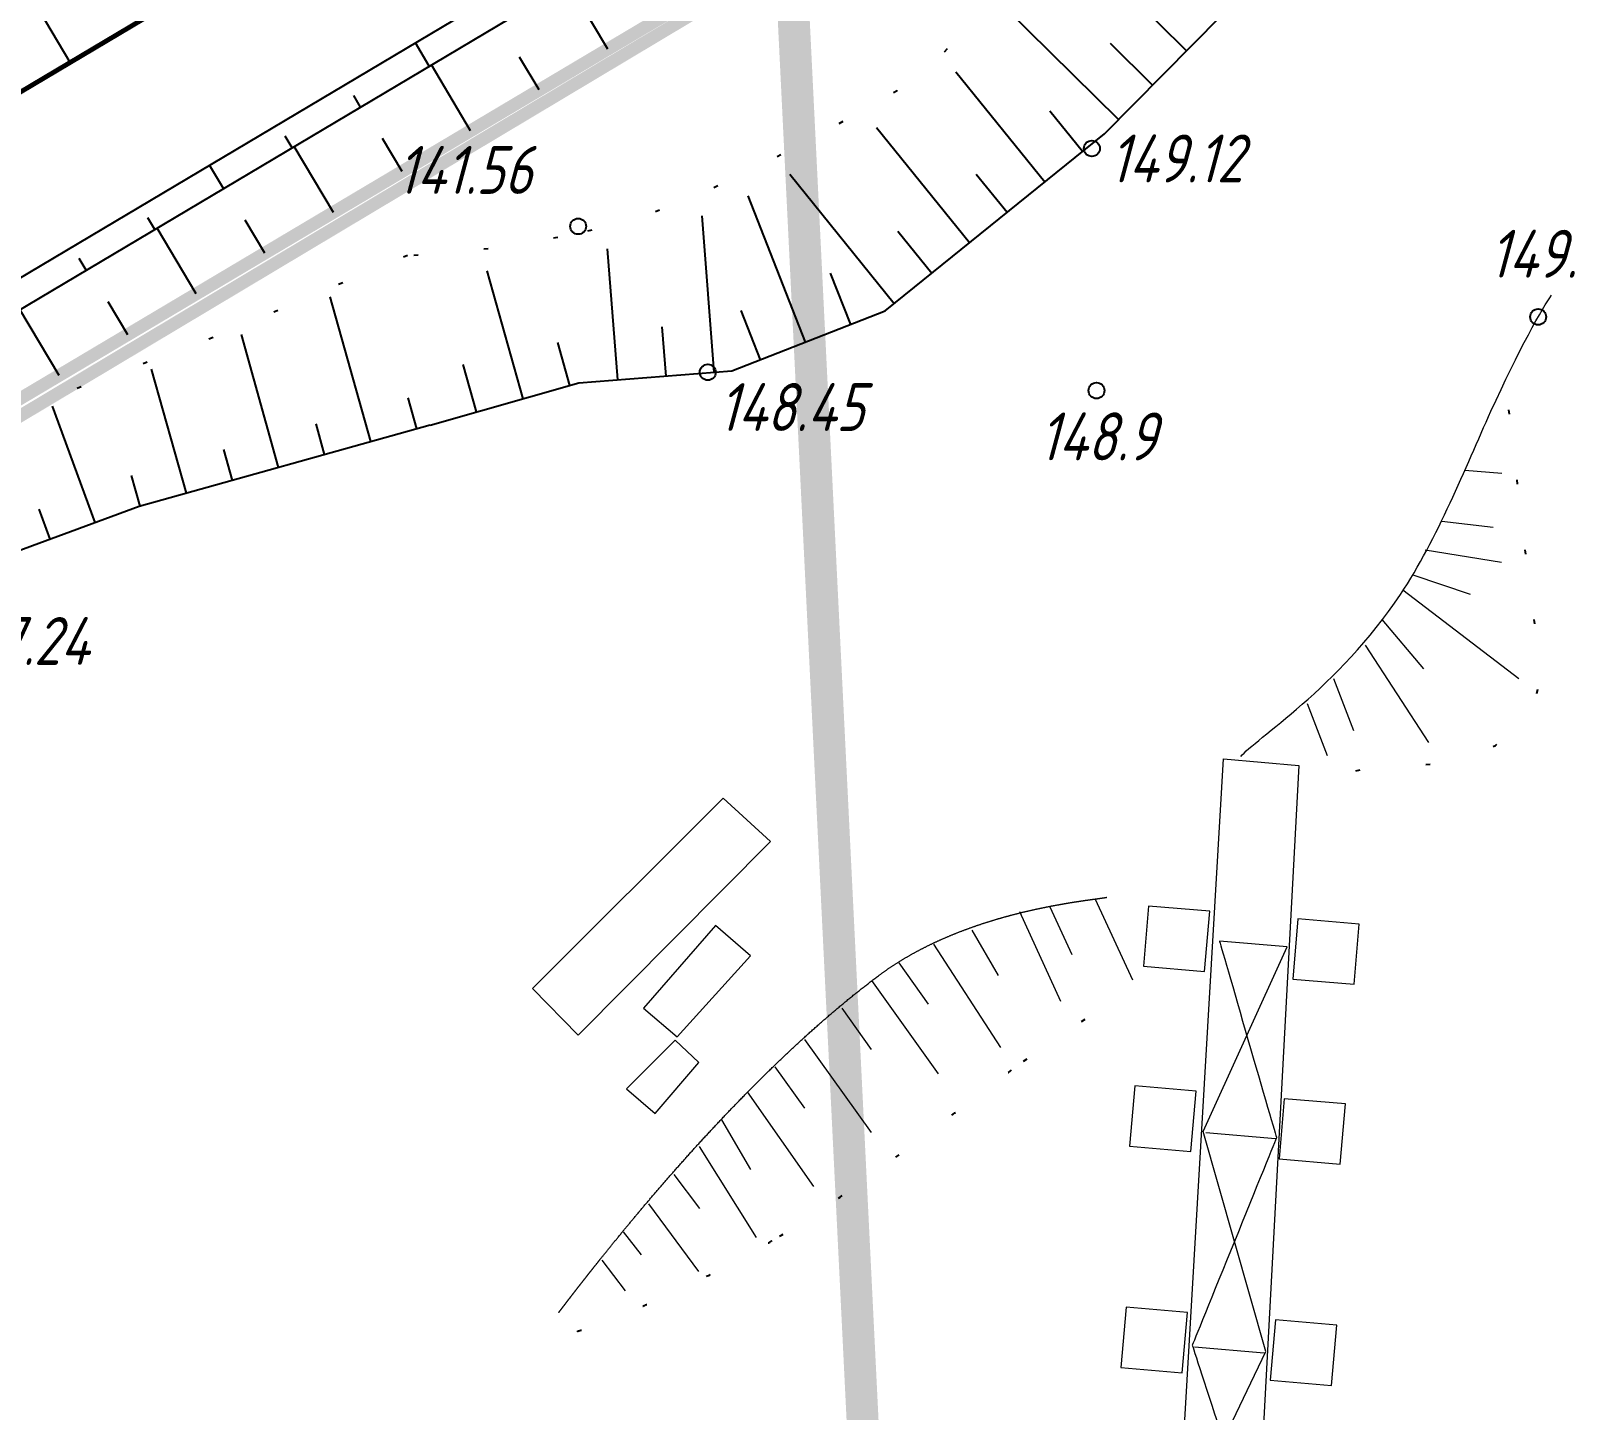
# Model space of a CAD drawing. Header units: millimetres. Extents: x 0 to 841, y 0 to 594.
# Drawn here: x 519.86 to 554.96, y 247.78 to 279.14 of the extents above; entities that cross this region are included whole.
import ezdxf

# ---------------------------------------------------------------- set-up
doc = ezdxf.new("R2010")
doc.units = ezdxf.units.MM
doc.linetypes.add('ADOT1', pattern=[1.6, 0.1, -1.5])
doc.linetypes.add('KONTUR', pattern=[1.5, 0, -1.5])
for name, color, linetype in [('00_доповнення_топоплан', 7, 'Continuous'), ('01_Земельний_відвід_існуючий', 7, 'Continuous'), ('01_укоси', 7, 'Continuous'), ('0_завод', 7, 'Continuous'), ('0_Проектний_карьер', 7, 'Continuous'), ('авт_дор', 7, 'Continuous'), ('ПИКЕТЫ', 7, 'Continuous'), ('РЕЛЬЕФ', 7, 'Continuous')]:
    doc.layers.add(name, color=color, linetype=linetype)
doc.styles.add('Такие дела', font='GOST_A.TTF', dxfattribs={"oblique": 15})

msp = doc.modelspace()

# ---------------------------------------------------------------- linework, layer by layer
at = {"color": 6, "linetype": 'Continuous', "lineweight": 60, "flags": 128}
msp.add_lwpolyline([(645.874, 345.863, 0.29, 0.29, 0), (510.845, 265.144, 0.29, 0.29, 0), (493.97, 226.424, 0.29, 0.29, 0), (455.791, 175.397, 0.29, 0.29, 0), (461.043, 59.052, 0.29, 0.29, 0), (282.326, 115.038, 0.29, 0.29, 0), (102.396, 133.602, 0.29, 0.29, 0), (121.768, 353.598, 0.29, 0.29, 0), (123.318, 410.282, 0, 0, 0), (236.516, 413.051, 0.29, 0.29, 0), (361.915, 455.101, 0.29, 0.29, 0), (432.038, 462.934, 0.29, 0.29, 0), (574.547, 459.988, 0.29, 0.29, 0), (617.739, 481.753, 0.29, 0.29, 0), (645.875, 481.61, 0.29, 0.29, 0)], format="xyseb", dxfattribs=at)
at = {"color": 1, "linetype": 'Continuous', "lineweight": 211, "const_width": 0.29, "flags": 128}
msp.add_lwpolyline([(123.671, 409.928), (236.58, 412.69), (361.994, 454.744), (432.055, 462.57), (573.75, 459.654), (632.504, 337.889), (510.559, 265.396), (493.655, 226.608), (455.422, 175.511), (460.657, 59.554), (282.399, 115.395), (102.789, 133.927), (122.13, 353.577)], close=True, dxfattribs=at)
at = {"layer": '00_доповнення_топоплан', "color": 7, "linetype": 'Continuous'}
for centre in [(554.138, 272.636), (544.092, 270.961)]:
    msp.add_circle(centre, 0.181, dxfattribs=at)
at = {"layer": '01_Земельний_відвід_існуючий', "color": 2, "linetype": 'Continuous', "lineweight": 50, "const_width": 0.726}
msp.add_lwpolyline([(500.925, 470.682), (528.009, 466.547), (542.565, 170.375), (533.606, 170.161), (508.966, 174.804), (479.458, 175.86), (446.225, 182.979), (434.787, 183.73), (339.851, 141.796), (337.753, 146.468), (291.199, 152.055), (219.604, 157.195), (213.219, 160.807), (174.857, 165.754), (197.918, 403.363), (208.638, 396.375), (271.255, 425.27), (391.263, 474.094)], close=True, dxfattribs=at)
msp.add_lwpolyline([(634.016, 95.913), (544.554, 105.028), (542.565, 170.375), (528.009, 466.547), (568.226, 467.131)], dxfattribs=at)
at = {"layer": '01_укоси', "color": 7, "linetype": 'Continuous', "lineweight": 25}
for p, q in [((532.979, 278.724), (532.088, 280.222)), ((528.916, 278.336), (528.601, 278.866)), ((529.858, 276.869), (528.968, 278.367)), ((526.738, 275.014), (525.848, 276.512)), ((524.236, 275.554), (523.92, 276.084)), ((523.618, 273.159), (522.727, 274.657)), ((520.497, 271.304), (519.607, 272.802))]:
    msp.add_line(p, q, dxfattribs=at)
at = {"layer": '01_укоси', "color": 7, "linetype": 'Continuous'}
for p, q in [((520.75, 278.423), (520.055, 279.593)), ((531.418, 277.797), (530.973, 278.545)), ((527.356, 277.409), (527.198, 277.674)), ((525.796, 276.481), (525.638, 276.746)), ((528.298, 275.942), (527.853, 276.69)), ((522.676, 274.626), (522.518, 274.891)), ((525.178, 274.087), (524.733, 274.836)), ((521.115, 273.699), (520.958, 273.964)), ((522.058, 272.232), (521.612, 272.981))]:
    msp.add_line(p, q, dxfattribs=at)
at = {"layer": '0_завод', "lineweight": 15}
for p, q in [((545.277, 259.24), (545.159, 257.87)), ((546.67, 259.121), (545.277, 259.24)), ((546.552, 257.751), (546.67, 259.121)), ((548.674, 258.949), (548.557, 257.579)), ((550.067, 258.83), (548.674, 258.949)), ((549.95, 257.46), (550.067, 258.83)), ((545.159, 257.87), (546.552, 257.751)), ((545.159, 257.87), (545.159, 257.87)), ((548.557, 257.579), (549.95, 257.46)), ((548.557, 257.579), (548.557, 257.579)), ((544.965, 255.15), (544.847, 253.78)), ((546.358, 255.031), (544.965, 255.15)), ((546.24, 253.661), (546.358, 255.031)), ((548.362, 254.859), (548.245, 253.489)), ((549.755, 254.739), (548.362, 254.859)), ((549.638, 253.37), (549.755, 254.739)), ((544.847, 253.78), (546.24, 253.661)), ((544.847, 253.78), (544.847, 253.78)), ((548.245, 253.489), (549.638, 253.37)), ((548.245, 253.489), (548.245, 253.489)), ((544.766, 250.118), (544.648, 248.748)), ((546.159, 249.999), (544.766, 250.118)), ((546.041, 248.629), (546.159, 249.999)), ((548.163, 249.827), (548.046, 248.457)), ((549.556, 249.708), (548.163, 249.827)), ((549.439, 248.338), (549.556, 249.708)), ((544.648, 248.748), (546.041, 248.629)), ((544.648, 248.748), (544.648, 248.748)), ((548.046, 248.457), (549.439, 248.338)), ((548.046, 248.457), (548.046, 248.457))]:
    msp.add_line(p, q, dxfattribs=at)
for points in [[(539.152, 257.668), (539.164, 257.676), (539.175, 257.685), (539.187, 257.693), (539.198, 257.702), (539.21, 257.71), (539.222, 257.718), (539.233, 257.727), (539.245, 257.735), (539.256, 257.743), (539.268, 257.752), (539.28, 257.76), (539.291, 257.768), (539.303, 257.776), (539.315, 257.784), (539.326, 257.792), (539.338, 257.801), (539.35, 257.809), (539.361, 257.817), (539.373, 257.825), (539.385, 257.833), (539.397, 257.841), (539.409, 257.849), (539.42, 257.856), (539.432, 257.864), (539.444, 257.872), (539.456, 257.88), (539.468, 257.888), (539.48, 257.896), (539.492, 257.903), (539.503, 257.911), (539.515, 257.919), (539.527, 257.926), (539.539, 257.934), (539.551, 257.942), (539.563, 257.949), (539.575, 257.957), (539.587, 257.964), (539.599, 257.972), (539.611, 257.979), (539.623, 257.987), (539.635, 257.994), (539.647, 258.002), (539.659, 258.009), (539.671, 258.016), (539.684, 258.024), (539.696, 258.031), (539.708, 258.038), (539.72, 258.045), (539.732, 258.053), (539.744, 258.06), (539.756, 258.067), (539.769, 258.074), (539.781, 258.081), (539.793, 258.088), (539.805, 258.095), (539.817, 258.102), (539.83, 258.109), (539.842, 258.116), (539.854, 258.123), (539.866, 258.13), (539.878, 258.137), (539.891, 258.144), (539.903, 258.151), (539.915, 258.158), (539.928, 258.165), (539.94, 258.171), (539.952, 258.178), (539.964, 258.185), (539.977, 258.192), (539.989, 258.198), (540.001, 258.205), (540.014, 258.212), (540.026, 258.218), (540.039, 258.225), (540.051, 258.231), (540.063, 258.238), (540.076, 258.244), (540.088, 258.251), (540.1, 258.257), (540.113, 258.264), (540.125, 258.27), (540.138, 258.277), (540.15, 258.283), (540.163, 258.289), (540.175, 258.296), (540.187, 258.302), (540.2, 258.308), (540.212, 258.315), (540.225, 258.321), (540.237, 258.327), (540.25, 258.333), (540.262, 258.339), (540.275, 258.345), (540.287, 258.352), (540.3, 258.358), (540.312, 258.364), (540.325, 258.37), (540.337, 258.376), (540.35, 258.382), (540.362, 258.388), (540.375, 258.394), (540.387, 258.4), (540.4, 258.406), (540.412, 258.411), (540.425, 258.417), (540.437, 258.423), (540.45, 258.429), (540.462, 258.435), (540.475, 258.44), (540.487, 258.446), (540.5, 258.452), (540.513, 258.458), (540.525, 258.463), (540.538, 258.469), (540.55, 258.475), (540.563, 258.48), (540.575, 258.486), (540.588, 258.491), (540.6, 258.497), (540.613, 258.502), (540.626, 258.508), (540.638, 258.513), (540.651, 258.519), (540.663, 258.524), (540.676, 258.53), (540.688, 258.535), (540.701, 258.54), (540.714, 258.546), (540.726, 258.551), (540.739, 258.556), (540.751, 258.562), (540.764, 258.567), (540.776, 258.572), (540.789, 258.577), (540.802, 258.582), (540.814, 258.588), (540.827, 258.593), (540.839, 258.598), (540.852, 258.603), (540.864, 258.608), (540.877, 258.613), (540.89, 258.618), (540.902, 258.623), (540.915, 258.628), (540.927, 258.633), (540.94, 258.638), (540.952, 258.643), (540.965, 258.648), (540.977, 258.653), (540.99, 258.658), (541.003, 258.662), (541.015, 258.667), (541.028, 258.672), (541.04, 258.677), (541.053, 258.682), (541.065, 258.686), (541.078, 258.691), (541.09, 258.696), (541.103, 258.701), (541.115, 258.705), (541.128, 258.71), (541.14, 258.714), (541.153, 258.719), (541.165, 258.724), (541.178, 258.728), (541.19, 258.733), (541.203, 258.737), (541.215, 258.742), (541.228, 258.746), (541.24, 258.751), (541.253, 258.755), (541.265, 258.76), (541.278, 258.764), (541.29, 258.768), (541.302, 258.773), (541.315, 258.777), (541.327, 258.781), (541.34, 258.786), (541.352, 258.79), (541.365, 258.794), (541.377, 258.798), (541.389, 258.803), (541.402, 258.807), (541.414, 258.811), (541.427, 258.815), (541.439, 258.819), (541.451, 258.824), (541.464, 258.828), (541.476, 258.832), (541.488, 258.836), (541.501, 258.84), (541.513, 258.844), (541.525, 258.848), (541.538, 258.852), (541.55, 258.856), (541.562, 258.86), (541.574, 258.864), (541.587, 258.868), (541.599, 258.872), (541.611, 258.876), (541.623, 258.879), (541.636, 258.883), (541.648, 258.887), (541.66, 258.891), (541.672, 258.895), (541.685, 258.898), (541.697, 258.902), (541.709, 258.906), (541.721, 258.91), (541.733, 258.913), (541.745, 258.917), (541.758, 258.921), (541.77, 258.924), (541.782, 258.928), (541.794, 258.932), (541.806, 258.935), (541.818, 258.939), (541.83, 258.942), (541.842, 258.946), (541.854, 258.95), (541.866, 258.953), (541.878, 258.957), (541.89, 258.96), (541.902, 258.963), (541.914, 258.967), (541.926, 258.97), (541.938, 258.974), (541.95, 258.977), (541.962, 258.981), (541.974, 258.984), (541.986, 258.987), (541.998, 258.991), (542.01, 258.994), (542.022, 258.997), (542.033, 259), (542.045, 259.004), (542.057, 259.007), (542.069, 259.01), (542.081, 259.013), (542.093, 259.017), (542.104, 259.02), (542.116, 259.023), (542.128, 259.026), (542.14, 259.029), (542.151, 259.032), (542.163, 259.035), (542.175, 259.038), (542.186, 259.041), (542.198, 259.045), (542.21, 259.048), (542.221, 259.051), (542.233, 259.054), (542.244, 259.057), (542.256, 259.06), (542.268, 259.062), (542.279, 259.065), (542.291, 259.068), (542.302, 259.071), (542.314, 259.074), (542.325, 259.077), (542.337, 259.08), (542.348, 259.083), (542.359, 259.086), (542.371, 259.088), (542.382, 259.091), (542.394, 259.094), (542.405, 259.097), (542.416, 259.099), (542.428, 259.102), (542.439, 259.105), (542.45, 259.108), (542.461, 259.11), (542.473, 259.113), (542.484, 259.116), (542.495, 259.118), (542.506, 259.121), (542.517, 259.124), (542.529, 259.126), (542.54, 259.129), (542.551, 259.131), (542.562, 259.134), (542.573, 259.136), (542.584, 259.139), (542.595, 259.141), (542.606, 259.144), (542.617, 259.146), (542.628, 259.149), (542.639, 259.151), (542.65, 259.154), (542.661, 259.156), (542.672, 259.159), (542.683, 259.161), (542.693, 259.163), (542.704, 259.166), (542.715, 259.168), (542.726, 259.171), (542.737, 259.173), (542.747, 259.175), (542.758, 259.177), (542.769, 259.18), (542.779, 259.182), (542.79, 259.184), (542.801, 259.187), (542.811, 259.189), (542.822, 259.191), (542.832, 259.193), (542.843, 259.195), (542.853, 259.198), (542.864, 259.2), (542.874, 259.202), (542.885, 259.204), (542.895, 259.206), (542.906, 259.208), (542.916, 259.21), (542.926, 259.213), (542.937, 259.215), (542.947, 259.217), (542.957, 259.219), (542.968, 259.221), (542.978, 259.223), (542.988, 259.225), (542.998, 259.227), (543.008, 259.229), (543.018, 259.231), (543.028, 259.233), (543.039, 259.235), (543.049, 259.237), (543.059, 259.239), (543.069, 259.241), (543.079, 259.243), (543.089, 259.244), (543.098, 259.246), (543.108, 259.248), (543.118, 259.25), (543.128, 259.252), (543.138, 259.254), (543.148, 259.256), (543.157, 259.257), (543.167, 259.259), (543.177, 259.261), (543.186, 259.263), (543.196, 259.265), (543.206, 259.266), (543.215, 259.268), (543.225, 259.27), (543.234, 259.271), (543.244, 259.273), (543.253, 259.275), (543.263, 259.277), (543.272, 259.278), (543.282, 259.28), (543.291, 259.282), (543.3, 259.283), (543.31, 259.285), (543.319, 259.286), (543.328, 259.288), (543.337, 259.29), (543.347, 259.291), (543.356, 259.293), (543.365, 259.294), (543.374, 259.296), (543.383, 259.298), (543.392, 259.299), (543.401, 259.301), (543.41, 259.302), (543.419, 259.304), (543.428, 259.305), (543.437, 259.307), (543.446, 259.308), (543.454, 259.31), (543.463, 259.311), (543.472, 259.312), (543.481, 259.314), (543.489, 259.315), (543.498, 259.317), (543.507, 259.318), (543.515, 259.32), (543.524, 259.321), (543.532, 259.322), (543.541, 259.324), (543.549, 259.325), (543.558, 259.326), (543.566, 259.328), (543.575, 259.329), (543.583, 259.33), (543.591, 259.332), (543.599, 259.333), (543.608, 259.334), (543.616, 259.336), (543.624, 259.337), (543.632, 259.338), (543.64, 259.339), (543.648, 259.341), (543.656, 259.342), (543.664, 259.343), (543.672, 259.344), (543.68, 259.346), (543.688, 259.347), (543.696, 259.348), (543.704, 259.349), (543.712, 259.35), (543.715, 259.351), (543.719, 259.351), (543.723, 259.352), (543.727, 259.353), (543.731, 259.353), (543.735, 259.354), (543.739, 259.354), (543.742, 259.355), (543.746, 259.355), (543.75, 259.356), (543.754, 259.357), (543.758, 259.357), (543.761, 259.358), (543.765, 259.358), (543.769, 259.359), (543.773, 259.359), (543.776, 259.36), (543.78, 259.36), (543.784, 259.361), (543.787, 259.362), (543.791, 259.362), (543.795, 259.363), (543.799, 259.363), (543.802, 259.364), (543.806, 259.364), (543.81, 259.365), (543.813, 259.365), (543.817, 259.366), (543.82, 259.366), (543.824, 259.367), (543.828, 259.367), (543.831, 259.368), (543.835, 259.368), (543.838, 259.369), (543.842, 259.37), (543.846, 259.37), (543.849, 259.371), (543.853, 259.371), (543.856, 259.372), (543.86, 259.372), (543.863, 259.373), (543.867, 259.373), (543.87, 259.374), (543.874, 259.374), (543.877, 259.375), (543.881, 259.375), (543.884, 259.376), (543.887, 259.376), (543.891, 259.377), (543.894, 259.377), (543.898, 259.378), (543.901, 259.378), (543.905, 259.378), (543.908, 259.379), (543.911, 259.379), (543.915, 259.38), (543.918, 259.38), (543.921, 259.381), (543.925, 259.381), (543.928, 259.382), (543.931, 259.382), (543.935, 259.383), (543.938, 259.383), (543.941, 259.384), (543.945, 259.384), (543.948, 259.385), (543.951, 259.385), (543.954, 259.385), (543.958, 259.386), (543.961, 259.386), (543.964, 259.387), (543.967, 259.387), (543.97, 259.388), (543.974, 259.388), (543.977, 259.389), (543.98, 259.389), (543.983, 259.39), (543.986, 259.39), (543.989, 259.39), (543.992, 259.391), (543.996, 259.391), (543.999, 259.392), (544.002, 259.392), (544.005, 259.393), (544.008, 259.393), (544.011, 259.393), (544.014, 259.394), (544.017, 259.394), (544.02, 259.395), (544.023, 259.395), (544.026, 259.395), (544.029, 259.396), (544.032, 259.396), (544.035, 259.397), (544.038, 259.397), (544.041, 259.398), (544.044, 259.398), (544.047, 259.398), (544.05, 259.399), (544.053, 259.399), (544.056, 259.4), (544.059, 259.4), (544.062, 259.4), (544.064, 259.401), (544.067, 259.401), (544.07, 259.402), (544.073, 259.402), (544.076, 259.402), (544.079, 259.403), (544.081, 259.403), (544.084, 259.403), (544.087, 259.404), (544.09, 259.404), (544.093, 259.405), (544.095, 259.405), (544.098, 259.405), (544.101, 259.406), (544.104, 259.406), (544.106, 259.407), (544.109, 259.407), (544.112, 259.407), (544.114, 259.408), (544.117, 259.408), (544.12, 259.408), (544.122, 259.409), (544.125, 259.409), (544.128, 259.409), (544.13, 259.41), (544.133, 259.41), (544.135, 259.411), (544.138, 259.411), (544.141, 259.411), (544.143, 259.412), (544.146, 259.412), (544.148, 259.412), (544.151, 259.413), (544.153, 259.413), (544.156, 259.413), (544.158, 259.414), (544.161, 259.414), (544.163, 259.414), (544.166, 259.415), (544.168, 259.415), (544.171, 259.415), (544.173, 259.416), (544.176, 259.416), (544.178, 259.416), (544.18, 259.417), (544.183, 259.417), (544.185, 259.417), (544.187, 259.418), (544.19, 259.418), (544.192, 259.418), (544.194, 259.419), (544.197, 259.419), (544.199, 259.419), (544.201, 259.42), (544.204, 259.42), (544.206, 259.42), (544.208, 259.421), (544.21, 259.421), (544.213, 259.421), (544.215, 259.422), (544.217, 259.422), (544.219, 259.422), (544.222, 259.423), (544.224, 259.423), (544.226, 259.423), (544.228, 259.424), (544.23, 259.424), (544.232, 259.424), (544.234, 259.424), (544.237, 259.425), (544.239, 259.425), (544.241, 259.425), (544.243, 259.426), (544.245, 259.426), (544.247, 259.426), (544.249, 259.427), (544.251, 259.427), (544.253, 259.427), (544.255, 259.428), (544.257, 259.428), (544.259, 259.428), (544.261, 259.428), (544.263, 259.429), (544.265, 259.429), (544.267, 259.429), (544.269, 259.43), (544.271, 259.43), (544.273, 259.43), (544.274, 259.43), (544.276, 259.431), (544.278, 259.431), (544.28, 259.431), (544.282, 259.432), (544.284, 259.432), (544.285, 259.432), (544.287, 259.432), (544.289, 259.433), (544.291, 259.433), (544.293, 259.433), (544.294, 259.434), (544.296, 259.434), (544.298, 259.434), (544.3, 259.434), (544.301, 259.435), (544.303, 259.435), (544.305, 259.435), (544.306, 259.435), (544.308, 259.436), (544.31, 259.436), (544.311, 259.436), (544.313, 259.436), (544.314, 259.437), (544.316, 259.437), (544.318, 259.437), (544.319, 259.438), (544.321, 259.438), (544.322, 259.438), (544.324, 259.438), (544.325, 259.439)], [(531.861, 249.997), (531.862, 249.999), (531.863, 250), (531.865, 250.002), (531.866, 250.004), (531.867, 250.005), (531.869, 250.007), (531.87, 250.009), (531.871, 250.011), (531.873, 250.013), (531.874, 250.014), (531.876, 250.016), (531.877, 250.018), (531.879, 250.02), (531.88, 250.022), (531.882, 250.024), (531.883, 250.026), (531.885, 250.028), (531.886, 250.03), (531.888, 250.032), (531.889, 250.034), (531.891, 250.036), (531.893, 250.038), (531.894, 250.04), (531.896, 250.043), (531.898, 250.045), (531.899, 250.047), (531.901, 250.049), (531.903, 250.051), (531.904, 250.054), (531.906, 250.056), (531.908, 250.058), (531.91, 250.061), (531.912, 250.063), (531.913, 250.065), (531.915, 250.068), (531.917, 250.07), (531.919, 250.072), (531.921, 250.075), (531.923, 250.077), (531.925, 250.08), (531.927, 250.082), (531.929, 250.085), (531.931, 250.088), (531.932, 250.09), (531.934, 250.093), (531.936, 250.095), (531.939, 250.098), (531.941, 250.101), (531.943, 250.103), (531.945, 250.106), (531.947, 250.109), (531.949, 250.112), (531.951, 250.114), (531.953, 250.117), (531.955, 250.12), (531.958, 250.123), (531.96, 250.126), (531.962, 250.128), (531.964, 250.131), (531.966, 250.134), (531.969, 250.137), (531.971, 250.14), (531.973, 250.143), (531.975, 250.146), (531.978, 250.149), (531.98, 250.152), (531.982, 250.155), (531.985, 250.158), (531.987, 250.162), (531.99, 250.165), (531.992, 250.168), (531.994, 250.171), (531.997, 250.174), (531.999, 250.177), (532.002, 250.181), (532.004, 250.184), (532.007, 250.187), (532.009, 250.19), (532.012, 250.194), (532.014, 250.197), (532.017, 250.2), (532.02, 250.204), (532.022, 250.207), (532.025, 250.211), (532.027, 250.214), (532.03, 250.217), (532.033, 250.221), (532.035, 250.224), (532.038, 250.228), (532.041, 250.231), (532.043, 250.235), (532.046, 250.238), (532.049, 250.242), (532.052, 250.246), (532.055, 250.249), (532.057, 250.253), (532.06, 250.257), (532.063, 250.26), (532.066, 250.264), (532.069, 250.268), (532.072, 250.271), (532.074, 250.275), (532.077, 250.279), (532.08, 250.283), (532.083, 250.287), (532.086, 250.29), (532.089, 250.294), (532.092, 250.298), (532.095, 250.302), (532.098, 250.306), (532.101, 250.31), (532.104, 250.314), (532.107, 250.318), (532.11, 250.322), (532.113, 250.326), (532.116, 250.33), (532.12, 250.334), (532.123, 250.338), (532.126, 250.342), (532.129, 250.346), (532.132, 250.35), (532.135, 250.354), (532.139, 250.359), (532.142, 250.363), (532.145, 250.367), (532.148, 250.371), (532.152, 250.375), (532.155, 250.38), (532.158, 250.384), (532.161, 250.388), (532.165, 250.393), (532.168, 250.397), (532.171, 250.401), (532.175, 250.406), (532.178, 250.41), (532.182, 250.414), (532.185, 250.419), (532.188, 250.423), (532.192, 250.428), (532.195, 250.432), (532.199, 250.437), (532.202, 250.441), (532.206, 250.446), (532.209, 250.45), (532.213, 250.455), (532.216, 250.459), (532.22, 250.464), (532.224, 250.469), (532.227, 250.473), (532.231, 250.478), (532.234, 250.483), (532.238, 250.487), (532.242, 250.492), (532.245, 250.497), (532.249, 250.501), (532.253, 250.506), (532.256, 250.511), (532.26, 250.516), (532.264, 250.521), (532.268, 250.525), (532.271, 250.53), (532.275, 250.535), (532.279, 250.54), (532.283, 250.545), (532.287, 250.55), (532.29, 250.555), (532.294, 250.56), (532.298, 250.565), (532.302, 250.57), (532.306, 250.575), (532.31, 250.58), (532.314, 250.585), (532.318, 250.59), (532.322, 250.595), (532.325, 250.6), (532.329, 250.605), (532.333, 250.61), (532.337, 250.615), (532.341, 250.62), (532.345, 250.626), (532.35, 250.631), (532.354, 250.636), (532.358, 250.641), (532.362, 250.646), (532.366, 250.652), (532.37, 250.657), (532.374, 250.662), (532.378, 250.668), (532.382, 250.673), (532.387, 250.678), (532.391, 250.684), (532.395, 250.689), (532.399, 250.694), (532.403, 250.7), (532.408, 250.705), (532.412, 250.711), (532.416, 250.716), (532.42, 250.722), (532.425, 250.727), (532.429, 250.733), (532.433, 250.738), (532.438, 250.744), (532.442, 250.749), (532.446, 250.755), (532.451, 250.76), (532.455, 250.766), (532.46, 250.771), (532.464, 250.777), (532.468, 250.783), (532.473, 250.788), (532.477, 250.794), (532.482, 250.8), (532.486, 250.805), (532.491, 250.811), (532.495, 250.817), (532.5, 250.823), (532.504, 250.828), (532.509, 250.834), (532.513, 250.84), (532.518, 250.846), (532.523, 250.852), (532.527, 250.858), (532.532, 250.863), (532.536, 250.869), (532.541, 250.875), (532.546, 250.881), (532.55, 250.887), (532.555, 250.893), (532.56, 250.899), (532.564, 250.905), (532.569, 250.911), (532.574, 250.917), (532.579, 250.923), (532.583, 250.929), (532.588, 250.935), (532.593, 250.941), (532.598, 250.947), (532.603, 250.953), (532.607, 250.959), (532.612, 250.965), (532.617, 250.972), (532.622, 250.978), (532.627, 250.984), (532.632, 250.99), (532.637, 250.996), (532.642, 251.002), (532.647, 251.009), (532.652, 251.015), (532.656, 251.021), (532.661, 251.027), (532.666, 251.034), (532.671, 251.04), (532.676, 251.046), (532.681, 251.053), (532.686, 251.059), (532.692, 251.065), (532.697, 251.072), (532.702, 251.078), (532.707, 251.084), (532.712, 251.091), (532.717, 251.097), (532.722, 251.104), (532.727, 251.11), (532.732, 251.117), (532.738, 251.123), (532.743, 251.13), (532.748, 251.136), (532.753, 251.143), (532.758, 251.149), (532.764, 251.156), (532.769, 251.162), (532.774, 251.169), (532.779, 251.175), (532.785, 251.182), (532.79, 251.189), (532.795, 251.195), (532.8, 251.202), (532.806, 251.209), (532.816, 251.222), (532.827, 251.235), (532.838, 251.249), (532.849, 251.262), (532.86, 251.276), (532.871, 251.289), (532.882, 251.303), (532.893, 251.317), (532.904, 251.331), (532.915, 251.344), (532.926, 251.358), (532.937, 251.372), (532.949, 251.386), (532.96, 251.4), (532.971, 251.414), (532.983, 251.429), (532.994, 251.443), (533.006, 251.457), (533.017, 251.471), (533.029, 251.486), (533.041, 251.5), (533.052, 251.514), (533.064, 251.529), (533.076, 251.543), (533.088, 251.558), (533.1, 251.573), (533.111, 251.587), (533.123, 251.602), (533.135, 251.617), (533.148, 251.632), (533.16, 251.646), (533.172, 251.661), (533.184, 251.676), (533.196, 251.691), (533.209, 251.706), (533.221, 251.721), (533.233, 251.737), (533.246, 251.752), (533.258, 251.767), (533.271, 251.782), (533.283, 251.798), (533.296, 251.813), (533.309, 251.828), (533.321, 251.844), (533.334, 251.859), (533.347, 251.875), (533.36, 251.89), (533.373, 251.906), (533.386, 251.921), (533.399, 251.937), (533.412, 251.953), (533.425, 251.969), (533.438, 251.984), (533.451, 252), (533.464, 252.016), (533.477, 252.032), (533.491, 252.048), (533.504, 252.064), (533.517, 252.08), (533.531, 252.096), (533.544, 252.112), (533.558, 252.129), (533.571, 252.145), (533.585, 252.161), (533.598, 252.177), (533.612, 252.194), (533.626, 252.21), (533.639, 252.226), (533.653, 252.243), (533.667, 252.259), (533.681, 252.276), (533.695, 252.292), (533.709, 252.309), (533.723, 252.325), (533.737, 252.342), (533.751, 252.359), (533.765, 252.375), (533.779, 252.392), (533.793, 252.409), (533.807, 252.426), (533.822, 252.442), (533.836, 252.459), (533.85, 252.476), (533.865, 252.493), (533.879, 252.51), (533.894, 252.527), (533.908, 252.544), (533.923, 252.561), (533.937, 252.578), (533.952, 252.595), (533.966, 252.613), (533.981, 252.63), (533.996, 252.647), (534.011, 252.664), (534.025, 252.681), (534.04, 252.699), (534.055, 252.716), (534.07, 252.733), (534.085, 252.751), (534.1, 252.768), (534.115, 252.786), (534.13, 252.803), (534.145, 252.821), (534.16, 252.838), (534.175, 252.856), (534.191, 252.873), (534.206, 252.891), (534.221, 252.909), (534.237, 252.926), (534.252, 252.944), (534.267, 252.962), (534.283, 252.979), (534.298, 252.997), (534.314, 253.015), (534.329, 253.033), (534.345, 253.05), (534.36, 253.068), (534.376, 253.086), (534.392, 253.104), (534.407, 253.122), (534.423, 253.14), (534.439, 253.158), (534.455, 253.176), (534.471, 253.194), (534.486, 253.212), (534.502, 253.23), (534.518, 253.248), (534.534, 253.266), (534.55, 253.284), (534.566, 253.302), (534.582, 253.321), (534.599, 253.339), (534.615, 253.357), (534.631, 253.375), (534.647, 253.393), (534.663, 253.412), (534.68, 253.43), (534.696, 253.448), (534.712, 253.466), (534.729, 253.485), (534.745, 253.503), (534.761, 253.521), (534.778, 253.54), (534.794, 253.558), (534.811, 253.577), (534.828, 253.595), (534.844, 253.613), (534.861, 253.632), (534.877, 253.65), (534.894, 253.669), (534.911, 253.687), (534.928, 253.706), (534.944, 253.724), (534.961, 253.743), (534.978, 253.761), (534.995, 253.78), (535.012, 253.799), (535.029, 253.817), (535.046, 253.836), (535.063, 253.854), (535.08, 253.873), (535.097, 253.892), (535.114, 253.91), (535.131, 253.929), (535.148, 253.948), (535.165, 253.966), (535.183, 253.985), (535.2, 254.004), (535.217, 254.022), (535.234, 254.041), (535.252, 254.06), (535.269, 254.079), (535.286, 254.097), (535.304, 254.116), (535.321, 254.135), (535.339, 254.154), (535.356, 254.172), (535.374, 254.191), (535.391, 254.21), (535.409, 254.229), (535.426, 254.248), (535.444, 254.266), (535.462, 254.285), (535.479, 254.304), (535.497, 254.323), (535.515, 254.342), (535.532, 254.361), (535.55, 254.379), (535.568, 254.398), (535.586, 254.417), (535.604, 254.436), (535.621, 254.455), (535.639, 254.474), (535.657, 254.493), (535.675, 254.512), (535.693, 254.53), (535.711, 254.549), (535.729, 254.568), (535.747, 254.587), (535.765, 254.606), (535.783, 254.625), (535.802, 254.644), (535.82, 254.663), (535.838, 254.681), (535.856, 254.7), (535.874, 254.719), (535.893, 254.738), (535.911, 254.757), (535.929, 254.776), (535.947, 254.795), (535.966, 254.814), (535.984, 254.833), (536.003, 254.852), (536.021, 254.87), (536.039, 254.889), (536.058, 254.908), (536.076, 254.927), (536.095, 254.946), (536.113, 254.965), (536.132, 254.984), (536.15, 255.002), (536.169, 255.021), (536.188, 255.04), (536.206, 255.059), (536.225, 255.078), (536.244, 255.097), (536.262, 255.116), (536.281, 255.134), (536.3, 255.153), (536.319, 255.172), (536.337, 255.191), (536.356, 255.21), (536.375, 255.228), (536.394, 255.247), (536.413, 255.266), (536.432, 255.285), (536.45, 255.304), (536.469, 255.322), (536.488, 255.341), (536.507, 255.36), (536.526, 255.379), (536.545, 255.397), (536.564, 255.416), (536.583, 255.435), (536.602, 255.453), (536.621, 255.472), (536.64, 255.491), (536.66, 255.509), (536.679, 255.528), (536.698, 255.547), (536.717, 255.565), (536.736, 255.584), (536.755, 255.602), (536.775, 255.621), (536.794, 255.64), (536.813, 255.658), (536.832, 255.677), (536.852, 255.695), (536.871, 255.714), (536.89, 255.732), (536.91, 255.751), (536.929, 255.769), (536.948, 255.788), (536.968, 255.806), (536.987, 255.825), (537.007, 255.843), (537.026, 255.861), (537.045, 255.88), (537.065, 255.898), (537.084, 255.917), (537.104, 255.935), (537.123, 255.953), (537.143, 255.972), (537.163, 255.99), (537.182, 256.008), (537.202, 256.026), (537.221, 256.045), (537.241, 256.063), (537.261, 256.081), (537.28, 256.099), (537.3, 256.117), (537.319, 256.135), (537.339, 256.154), (537.359, 256.172), (537.379, 256.19), (537.398, 256.208), (537.418, 256.226), (537.438, 256.244), (537.458, 256.262), (537.477, 256.28), (537.497, 256.298), (537.517, 256.316), (537.537, 256.333), (537.557, 256.351), (537.576, 256.369), (537.596, 256.387), (537.616, 256.405), (537.636, 256.423), (537.656, 256.44), (537.676, 256.458), (537.696, 256.476), (537.716, 256.493), (537.736, 256.511), (537.755, 256.529), (537.775, 256.546), (537.795, 256.564), (537.815, 256.581), (537.835, 256.599), (537.855, 256.616), (537.875, 256.634), (537.895, 256.651), (537.915, 256.669), (537.936, 256.686), (537.956, 256.703), (537.976, 256.721), (537.996, 256.738), (538.016, 256.755), (538.036, 256.773), (538.056, 256.79), (538.076, 256.807), (538.096, 256.824), (538.116, 256.841), (538.137, 256.858), (538.157, 256.875), (538.177, 256.892), (538.197, 256.909), (538.217, 256.926), (538.237, 256.943), (538.258, 256.96), (538.278, 256.977), (538.298, 256.994), (538.318, 257.011), (538.338, 257.027), (538.359, 257.044), (538.379, 257.061), (538.399, 257.078), (538.419, 257.094), (538.44, 257.111), (538.46, 257.127), (538.48, 257.144), (538.5, 257.16), (538.521, 257.177), (538.541, 257.193), (538.561, 257.21), (538.582, 257.226), (538.602, 257.242), (538.622, 257.259), (538.643, 257.275), (538.663, 257.291), (538.683, 257.307), (538.704, 257.323), (538.724, 257.339), (538.744, 257.355), (538.765, 257.371), (538.785, 257.387), (538.805, 257.403), (538.826, 257.419), (538.846, 257.435), (538.867, 257.451), (538.887, 257.467), (538.907, 257.482), (538.928, 257.498), (538.948, 257.514), (538.969, 257.529), (538.989, 257.545), (539.009, 257.56), (539.03, 257.576), (539.05, 257.591), (539.071, 257.607), (539.091, 257.622), (539.112, 257.637), (539.132, 257.653), (539.152, 257.668)]]:
    msp.add_lwpolyline(points, dxfattribs=at)
for points, knots in [([(553.064, 270.49), (553.064, 270.49), (553.687, 271.859), (554.253, 272.881), (554.445, 273.129)], [0.6666667, 0.6666667, 0.6666667, 0.6666667, 0.6666667, 1, 1, 1, 1]), ([(548.698, 262.437), (548.698, 262.437), (548.698, 262.437), (547.254, 235.561), (547.254, 235.561)], [0.6666667, 0.6666667, 0.6666667, 0.6666667, 0.6666667, 1, 1, 1, 1]), ([(535.601, 261.692), (535.601, 261.692), (535.601, 261.692), (531.268, 257.365), (531.268, 257.365)], [0.75, 0.75, 0.75, 0.75, 0.75, 1, 1, 1, 1]), ([(536.681, 260.706), (536.681, 260.706), (536.681, 260.706), (535.601, 261.692), (535.601, 261.692)], [0.5, 0.5, 0.5, 0.5, 0.5, 0.75, 0.75, 0.75, 0.75]), ([(535.43, 258.794), (535.43, 258.794), (535.43, 258.794), (533.792, 256.915), (533.792, 256.915)], [0.75, 0.75, 0.75, 0.75, 0.75, 1, 1, 1, 1]), ([(536.225, 258.104), (536.225, 258.104), (536.225, 258.104), (535.43, 258.794), (535.43, 258.794)], [0.5, 0.5, 0.5, 0.5, 0.5, 0.75, 0.75, 0.75, 0.75]), ([(546.889, 258.445), (546.889, 258.445), (546.889, 258.445), (548.187, 253.971), (548.187, 253.971)], [0.58333333, 0.58333333, 0.58333333, 0.58333333, 0.58333334, 0.66666667, 0.66666667, 0.66666667, 0.66666667]), ([(534.507, 256.193), (534.507, 256.193), (534.507, 256.193), (533.402, 255.084), (533.402, 255.084)], [0.75, 0.75, 0.75, 0.75, 0.75, 1, 1, 1, 1]), ([(535.046, 255.681), (535.046, 255.681), (535.046, 255.681), (534.507, 256.193), (534.507, 256.193)], [0.5, 0.5, 0.5, 0.5, 0.5, 0.75, 0.75, 0.75, 0.75]), ([(548.187, 253.971), (548.187, 253.971), (548.187, 253.971), (546.272, 249.253), (546.272, 249.253)], [0.66666667, 0.66666667, 0.66666667, 0.66666667, 0.66666668, 0.75, 0.75, 0.75, 0.75]), ([(546.272, 249.253), (546.272, 249.253), (546.272, 249.253), (547.671, 244.943), (547.671, 244.943)], [0.75, 0.75, 0.75, 0.75, 0.75000001, 0.83333333, 0.83333333, 0.83333333, 0.83333333])]:
    msp.add_open_spline(points, degree=3, knots=knots, dxfattribs=at)
for points in [[(551.006, 266.325), (551.857, 267.605), (552.479, 269.205), (553.064, 270.49)], [(552.471, 269.153), (552.471, 269.153), (553.314, 269.081), (553.314, 269.081)], [(551.947, 267.99), (551.947, 267.99), (553.111, 267.858), (553.111, 267.858)], [(551.565, 267.337), (551.565, 267.337), (553.304, 267.058), (553.304, 267.058)], [(551.288, 266.774), (551.288, 266.774), (552.589, 266.335), (552.589, 266.335)], [(551.063, 266.434), (551.063, 266.434), (553.697, 264.412), (553.697, 264.412)], [(547.375, 262.637), (547.674, 263.023), (549.595, 264.203), (551.006, 266.325)], [(550.58, 265.757), (550.58, 265.757), (551.528, 264.631), (551.528, 264.631)], [(550.204, 265.169), (550.204, 265.169), (551.646, 262.956), (551.646, 262.956)], [(549.486, 264.415), (549.486, 264.415), (549.939, 263.233), (549.939, 263.233)], [(548.882, 263.846), (548.882, 263.846), (549.336, 262.665), (549.336, 262.665)], [(545.405, 235.633), (545.405, 235.633), (546.985, 262.585), (546.985, 262.585)], [(546.985, 262.585), (546.985, 262.585), (548.698, 262.437), (548.698, 262.437)], [(532.303, 256.305), (532.303, 256.305), (536.681, 260.706), (536.681, 260.706)], [(544.061, 259.396), (544.061, 259.396), (544.915, 257.56), (544.915, 257.56)], [(542.339, 259.119), (542.339, 259.119), (543.274, 257.08), (543.274, 257.08)], [(543.034, 259.223), (543.034, 259.223), (543.528, 258.136), (543.528, 258.136)], [(541.258, 258.69), (541.258, 258.69), (541.855, 257.659), (541.855, 257.659)], [(540.382, 258.373), (540.382, 258.373), (541.91, 256.022), (541.91, 256.022)], [(548.431, 258.313), (548.431, 258.313), (546.889, 258.445), (546.889, 258.445)], [(534.552, 256.267), (534.552, 256.267), (536.225, 258.104), (536.225, 258.104)], [(546.517, 254.114), (546.517, 254.114), (548.431, 258.313), (548.431, 258.313)], [(539.595, 257.951), (539.595, 257.951), (540.265, 257.012), (540.265, 257.012)], [(531.268, 257.365), (531.268, 257.365), (532.303, 256.305), (532.303, 256.305)], [(538.973, 257.548), (538.973, 257.548), (540.488, 255.426), (540.488, 255.426)], [(533.792, 256.915), (533.792, 256.915), (534.552, 256.267), (534.552, 256.267)], [(538.298, 256.92), (538.298, 256.92), (538.969, 255.981), (538.969, 255.981)], [(537.454, 256.209), (537.454, 256.209), (538.969, 254.088), (538.969, 254.088)], [(534.053, 254.523), (534.053, 254.523), (535.046, 255.681), (535.046, 255.681)], [(536.78, 255.581), (536.78, 255.581), (537.45, 254.642), (537.45, 254.642)], [(533.402, 255.084), (533.402, 255.084), (534.053, 254.523), (534.053, 254.523)], [(536.144, 255.016), (536.144, 255.016), (537.656, 252.862), (537.656, 252.862)], [(535.567, 254.38), (535.567, 254.38), (536.22, 253.246), (536.22, 253.246)], [(547.943, 249.11), (547.943, 249.11), (546.517, 254.114), (546.517, 254.114)], [(546.576, 254.088), (546.576, 254.088), (548.163, 253.951), (548.163, 253.951)], [(535.057, 253.771), (535.057, 253.771), (536.349, 251.701), (536.349, 251.701)], [(534.481, 253.134), (534.481, 253.134), (535.067, 252.366), (535.067, 252.366)], [(533.901, 252.466), (533.901, 252.466), (535.042, 250.932), (535.042, 250.932)], [(533.901, 252.466), (533.901, 252.466), (535.042, 250.932), (535.042, 250.932)], [(533.324, 251.83), (533.324, 251.83), (533.736, 251.305), (533.736, 251.305)], [(532.844, 251.186), (532.844, 251.186), (533.372, 250.488), (533.372, 250.488)], [(546.32, 249.213), (546.32, 249.213), (547.908, 249.077), (547.908, 249.077)], [(545.997, 245.043), (545.997, 245.043), (547.943, 249.11), (547.943, 249.11)]]:
    msp.add_open_spline(points, degree=3, dxfattribs=at)
at = {"layer": '0_Проектний_карьер', "color": 7, "linetype": 'Continuous', "lineweight": -3, "flags": 128}
for points, const_width in [([(505.713, 457.284), (526.361, 456.122), (526.745, 459.732), (537.005, 460.109), (541.182, 460.324), (555.602, 460.028, -0.282326), (581.638, 443.306), (619.112, 365.643, -0.389019), (606.015, 322.142), (511.571, 265.998, 0.158117), (510.092, 264.315), (503.295, 249.466), (496.118, 238.33)], 0.181), ([(536.468, 455.048), (549.98, 454.949), (555.665, 454.762, -0.280085), (576.59, 441.078), (613.841, 363.059, -0.387839), (603, 327.317), (508.295, 271.018, 0.158117), (504.303, 266.475), (492.785, 239.768)], 0.109), ([(619.841, 338.046, -0.160791), (606.015, 322.142), (511.571, 265.998, 0.158117), (510.092, 264.315), (503.295, 249.466), (496.118, 238.33)], 0.181)]:
    msp.add_lwpolyline(points, format="xyb", dxfattribs=dict(at, const_width=const_width))
for points in [[(495.827, 452.367), (506.957, 454.284), (526.361, 456.122), (526.745, 459.732), (536.853, 459.384), (541.166, 459.378), (555.709, 458.93, -0.280539), (580.383, 442.843), (617.681, 364.837, -0.387997), (605.214, 323.692), (510.766, 267.547, 0.158117), (508.608, 265.09), (502.186, 249.945), (496.118, 238.33)], [(536.852, 458.658), (541.15, 458.652), (555.618, 458.289, -0.282216), (579.917, 442.534), (617.117, 364.623, -0.387839), (604.855, 324.197), (510.15, 267.898, 0.158117), (507.637, 265.037), (501.293, 250.33), (496.086, 238.256)]]:
    msp.add_lwpolyline(points, format="xyb", dxfattribs=at)
at = {"layer": 'авт_дор', "linetype": 'Continuous'}
for p, q in [((523.392, 268.626), (522.601, 271.449)), ((526.538, 269.507), (526.342, 270.206))]:
    msp.add_line(p, q, dxfattribs=at)
at = {"layer": 'ПИКЕТЫ', "color": 7, "linetype": 'Continuous'}
for centre in [(543.988, 276.465), (532.303, 274.695), (535.252, 271.377)]:
    msp.add_circle(centre, 0.181, dxfattribs=at)
at = {"layer": 'РЕЛЬЕФ', "color": 7, "linetype": 'Continuous'}
for p, q in [((546.142, 278.69), (542.992, 281.802)), ((544.594, 277.124), (542.019, 279.668)), ((545.368, 277.907), (544.408, 278.856)), ((542.915, 275.702), (540.895, 278.204)), ((543.772, 276.394), (543.028, 277.315)), ((541.202, 274.319), (539.089, 276.935)), ((539.488, 272.935), (537.115, 275.874)), ((542.058, 275.011), (541.359, 275.876)), ((537.477, 272.064), (536.172, 275.393)), ((535.4, 271.376), (535.121, 274.933)), ((540.345, 273.627), (539.578, 274.576)), ((533.204, 271.204), (532.971, 274.186)), ((531.054, 270.777), (530.232, 273.686)), ((538.502, 272.466), (538.044, 273.634)), ((536.452, 271.662), (536.013, 272.783)), ((534.302, 271.29), (534.215, 272.409)), ((532.114, 271.077), (531.838, 272.054)), ((529.995, 270.478), (529.69, 271.554))]:
    msp.add_line(p, q, dxfattribs=at)
at = {"layer": 'РЕЛЬЕФ', "linetype": 'Continuous'}
for p, q in [((527.586, 269.8), (526.665, 273.094)), ((525.489, 269.213), (524.643, 272.238)), ((528.635, 270.094), (528.439, 270.793)), ((521.32, 267.959), (520.348, 270.605)), ((524.44, 268.92), (524.245, 269.619)), ((522.343, 268.333), (522.147, 269.032)), ((520.298, 267.583), (520.048, 268.264))]:
    msp.add_line(p, q, dxfattribs=at)
at = {"layer": 'РЕЛЬЕФ', "color": 7, "linetype": 'Continuous', "flags": 128}
msp.add_lwpolyline([(528.935, 270.178), (532.317, 271.134), (535.802, 271.408), (539.288, 272.773), (544.277, 276.802), (552.282, 284.905), (556.386, 288.282), (558.257, 289.609), (561.335, 292.142), (563.568, 292.624), (568.035, 293.288), (573.063, 294.254), (580.004, 294.194), (582.78, 294.134), (583.686, 293.772)], dxfattribs=at)
at = {"layer": 'РЕЛЬЕФ', "color": 7, "linetype": 'ADOT1'}
msp.add_lwpolyline([(545.659, 286.262, 0.015887), (544.034, 284.371, 0.079477), (542.208, 281.179, -0.09897), (540.638, 278.665, -0.071099), (539.478, 277.74, -0.022728), (535.391, 275.581, -0.054623), (532.525, 274.595, -0.041375), (528.568, 274.039)], format="xyb", dxfattribs=at)
at = {"layer": 'РЕЛЬЕФ', "linetype": 'KONTUR', "flags": 128}
for points in [[(528.421, 274.033), (524.113, 272.209), (518.867, 270.244), (515.027, 268.466), (513.154, 265.144), (512.026, 262.23), (511.886, 258.02), (512.026, 256.99), (513.338, 253.669), (515.024, 253.061)], [(549.991, 262.315), (550.117, 262.345), (550.688, 262.385), (551.942, 262.483), (551.982, 262.49), (552.658, 262.658), (553.171, 262.894), (553.571, 263.195), (553.873, 263.56), (554.086, 263.982), (554.173, 264.372), (554.169, 264.899), (554.028, 265.891), (553.951, 266.43), (553.453, 270.701)], [(536.88, 251.73), (536.926, 251.758), (536.973, 251.786), (537.019, 251.814), (537.065, 251.842), (537.111, 251.87), (537.157, 251.899), (537.203, 251.928), (537.249, 251.957), (537.295, 251.986), (537.341, 252.015), (537.387, 252.044), (537.434, 252.073), (537.48, 252.103), (537.526, 252.133), (537.572, 252.162), (537.618, 252.192), (537.664, 252.222), (537.71, 252.253), (537.756, 252.283), (537.802, 252.313), (537.848, 252.344), (537.894, 252.374), (537.94, 252.405), (537.986, 252.436), (538.032, 252.467), (538.078, 252.498), (538.123, 252.529), (538.169, 252.56), (538.215, 252.592), (538.261, 252.623), (538.307, 252.655), (538.352, 252.686), (538.398, 252.718), (538.444, 252.75), (538.489, 252.781), (538.535, 252.813), (538.581, 252.845), (538.626, 252.877), (538.672, 252.909), (538.717, 252.942), (538.763, 252.974), (538.808, 253.006), (538.853, 253.038), (538.899, 253.071), (538.989, 253.136), (539.079, 253.201), (539.169, 253.266), (539.259, 253.331), (539.349, 253.397), (539.438, 253.462), (539.528, 253.528), (539.617, 253.594), (539.705, 253.659), (539.794, 253.725), (539.838, 253.758), (539.882, 253.791), (539.926, 253.824), (539.97, 253.857), (540.014, 253.889), (540.057, 253.922), (540.101, 253.955), (540.145, 253.988), (540.188, 254.021), (540.232, 254.053), (540.275, 254.086), (540.318, 254.119), (540.362, 254.151), (540.405, 254.184), (540.448, 254.217), (540.491, 254.249), (540.534, 254.282), (540.577, 254.314), (540.619, 254.346), (540.662, 254.379), (540.704, 254.411), (540.747, 254.443), (540.789, 254.475), (540.831, 254.507), (540.874, 254.539), (540.916, 254.571), (540.958, 254.603), (541, 254.635), (541.041, 254.667), (541.083, 254.699), (541.124, 254.73), (541.166, 254.762), (541.207, 254.793), (541.249, 254.824), (541.29, 254.856), (541.331, 254.887), (541.372, 254.918), (541.412, 254.949), (541.453, 254.98), (541.494, 255.01), (541.534, 255.041), (541.575, 255.071), (541.615, 255.102), (541.655, 255.132), (541.695, 255.162), (541.735, 255.192), (541.774, 255.222), (541.814, 255.252), (541.854, 255.282), (541.893, 255.311), (541.932, 255.341), (541.971, 255.37), (542.01, 255.399), (542.049, 255.428), (542.088, 255.457), (542.127, 255.486), (542.165, 255.514), (542.203, 255.543), (542.242, 255.571), (542.28, 255.599), (542.318, 255.627), (542.355, 255.655), (542.393, 255.683), (542.431, 255.71)], [(532.281, 249.569), (532.285, 249.57), (532.288, 249.571), (532.291, 249.572), (532.295, 249.573), (532.298, 249.574), (532.302, 249.576), (532.305, 249.577), (532.309, 249.578), (532.312, 249.579), (532.316, 249.58), (532.32, 249.581), (532.323, 249.582), (532.327, 249.584), (532.331, 249.585), (532.335, 249.586), (532.339, 249.587), (532.342, 249.588), (532.346, 249.59), (532.35, 249.591), (532.354, 249.592), (532.358, 249.594), (532.362, 249.595), (532.366, 249.596), (532.37, 249.597), (532.374, 249.599), (532.378, 249.6), (532.383, 249.602), (532.387, 249.603), (532.391, 249.604), (532.395, 249.606), (532.399, 249.607), (532.404, 249.609), (532.408, 249.61), (532.412, 249.611), (532.417, 249.613), (532.421, 249.614), (532.426, 249.616), (532.43, 249.617), (532.435, 249.619), (532.439, 249.62), (532.444, 249.622), (532.448, 249.623), (532.453, 249.625), (532.458, 249.627), (532.462, 249.628), (532.467, 249.63), (532.472, 249.631), (532.476, 249.633), (532.481, 249.635), (532.486, 249.636), (532.491, 249.638), (532.496, 249.64), (532.501, 249.641), (532.506, 249.643), (532.511, 249.645), (532.515, 249.646), (532.521, 249.648), (532.526, 249.65), (532.531, 249.652), (532.536, 249.653), (532.541, 249.655), (532.546, 249.657), (532.551, 249.659), (532.556, 249.661), (532.562, 249.663), (532.567, 249.664), (532.572, 249.666), (532.578, 249.668), (532.583, 249.67), (532.588, 249.672), (532.594, 249.674), (532.599, 249.676), (532.605, 249.678), (532.61, 249.68), (532.616, 249.682), (532.621, 249.684), (532.627, 249.686), (532.632, 249.688), (532.638, 249.69), (532.644, 249.692), (532.649, 249.694), (532.655, 249.696), (532.661, 249.698), (532.666, 249.7), (532.672, 249.702), (532.678, 249.704), (532.684, 249.706), (532.69, 249.708), (532.696, 249.71), (532.701, 249.713), (532.707, 249.715), (532.713, 249.717), (532.719, 249.719), (532.725, 249.721), (532.731, 249.723), (532.738, 249.726), (532.744, 249.728), (532.75, 249.73), (532.756, 249.732), (532.762, 249.735), (532.768, 249.737), (532.775, 249.739), (532.781, 249.742), (532.787, 249.744), (532.793, 249.746), (532.8, 249.749), (532.806, 249.751), (532.812, 249.753), (532.819, 249.756), (532.825, 249.758), (532.832, 249.761), (532.838, 249.763), (532.845, 249.765), (532.851, 249.768), (532.858, 249.77), (532.864, 249.773), (532.871, 249.775), (532.878, 249.778), (532.884, 249.78), (532.891, 249.783), (532.898, 249.785), (532.904, 249.788), (532.911, 249.791), (532.918, 249.793), (532.925, 249.796), (532.932, 249.798), (532.945, 249.804), (532.959, 249.809), (532.973, 249.814), (532.987, 249.82), (533.001, 249.825), (533.015, 249.83), (533.03, 249.836), (533.044, 249.842), (533.059, 249.847), (533.073, 249.853), (533.088, 249.859), (533.103, 249.864), (533.118, 249.87), (533.133, 249.876), (533.148, 249.882), (533.163, 249.888), (533.178, 249.894), (533.193, 249.9), (533.209, 249.906), (533.224, 249.913), (533.24, 249.919), (533.256, 249.925), (533.271, 249.931), (533.287, 249.938), (533.303, 249.944), (533.319, 249.951), (533.335, 249.957), (533.352, 249.964), (533.368, 249.97), (533.384, 249.977), (533.401, 249.984), (533.417, 249.991), (533.434, 249.998), (533.451, 250.004), (533.467, 250.011), (533.484, 250.018), (533.501, 250.025), (533.518, 250.032), (533.535, 250.04), (533.553, 250.047), (533.57, 250.054), (533.587, 250.061), (533.605, 250.069), (533.622, 250.076), (533.64, 250.083), (533.658, 250.091), (533.675, 250.098), (533.693, 250.106), (533.711, 250.114), (533.729, 250.121), (533.747, 250.129), (533.765, 250.137), (533.784, 250.145), (533.802, 250.153), (533.82, 250.16), (533.839, 250.168), (533.857, 250.177), (533.876, 250.185), (533.895, 250.193), (533.913, 250.201), (533.932, 250.209), (533.951, 250.217), (533.97, 250.226), (533.989, 250.234), (534.008, 250.243), (534.027, 250.251), (534.046, 250.26), (534.066, 250.268), (534.085, 250.277), (534.105, 250.285), (534.124, 250.294), (534.144, 250.303), (534.163, 250.312), (534.183, 250.321), (534.203, 250.33), (534.223, 250.339), (534.243, 250.348), (534.263, 250.357), (534.283, 250.366), (534.303, 250.375), (534.323, 250.384), (534.343, 250.393), (534.363, 250.403), (534.384, 250.412), (534.404, 250.422), (534.425, 250.431), (534.445, 250.441), (534.466, 250.45), (534.486, 250.46), (534.507, 250.469), (534.528, 250.479), (534.549, 250.489), (534.57, 250.499), (534.591, 250.509), (534.612, 250.518), (534.633, 250.528), (534.654, 250.538), (534.675, 250.548), (534.696, 250.559), (534.718, 250.569), (534.739, 250.579), (534.76, 250.589), (534.782, 250.6), (534.803, 250.61), (534.825, 250.62), (534.846, 250.631), (534.868, 250.641), (534.89, 250.652), (534.912, 250.662), (534.933, 250.673), (534.955, 250.684), (534.977, 250.695), (534.999, 250.705), (535.021, 250.716), (535.043, 250.727), (535.065, 250.738), (535.088, 250.749), (535.11, 250.76), (535.132, 250.771), (535.154, 250.782), (535.177, 250.794), (535.199, 250.805), (535.222, 250.816), (535.244, 250.828), (535.267, 250.839), (535.289, 250.85), (535.312, 250.862), (535.334, 250.873), (535.357, 250.885), (535.38, 250.897), (535.403, 250.908), (535.426, 250.92), (535.448, 250.932), (535.471, 250.944), (535.494, 250.956), (535.517, 250.968), (535.54, 250.98), (535.563, 250.992), (535.587, 251.004), (535.61, 251.016), (535.633, 251.028), (535.656, 251.04), (535.679, 251.053), (535.703, 251.065), (535.726, 251.077), (535.749, 251.09), (535.773, 251.102), (535.796, 251.115), (535.82, 251.127), (535.843, 251.14), (535.867, 251.153), (535.89, 251.165), (535.914, 251.178), (535.938, 251.191), (535.961, 251.204), (535.985, 251.217), (536.009, 251.23), (536.033, 251.243), (536.056, 251.256), (536.08, 251.269), (536.104, 251.282), (536.128, 251.295), (536.152, 251.309), (536.176, 251.322), (536.2, 251.335), (536.224, 251.349), (536.248, 251.362), (536.272, 251.376), (536.296, 251.389), (536.32, 251.403), (536.344, 251.417), (536.368, 251.43), (536.392, 251.444), (536.417, 251.458), (536.441, 251.472), (536.465, 251.486), (536.489, 251.5), (536.514, 251.514), (536.538, 251.528), (536.562, 251.542), (536.587, 251.556), (536.611, 251.57), (536.635, 251.585), (536.66, 251.599), (536.684, 251.613), (536.709, 251.628), (536.733, 251.642), (536.758, 251.657), (536.782, 251.671), (536.807, 251.686), (536.831, 251.7), (536.856, 251.715), (536.88, 251.73)]]:
    msp.add_lwpolyline(points, dxfattribs=at)
at = {"layer": 'РЕЛЬЕФ', "flags": 128}
msp.add_lwpolyline([(528.935, 270.178), (522.322, 268.327), (518.471, 266.911), (517.417, 266.403), (516.472, 265.278), (514.801, 261.576), (513.529, 258.164), (513.747, 255.768), (514.22, 254.05), (514.729, 253.251)], dxfattribs=at)
at = {"layer": 'РЕЛЬЕФ', "linetype": 'KONTUR'}
msp.add_open_spline([(542.431, 255.71), (542.431, 255.71), (543.673, 256.619), (544.752, 257.19), (544.936, 257.428)], degree=3, knots=[0.6666667, 0.6666667, 0.6666667, 0.6666667, 0.6666667, 1, 1, 1, 1], dxfattribs=at)

# ---------------------------------------------------------------- texts
at = {"layer": '00_доповнення_топоплан', "color": 7, "linetype": 'Continuous', "style": 'Такие дела', "oblique": 15}
for s, p in [('149.8', (553.021, 273.528)), ('148.9', (542.784, 269.374))]:
    msp.add_text(s, height=1.089, dxfattribs=at).set_placement(p)
at = {"layer": 'ПИКЕТЫ', "color": 7, "linetype": 'Continuous', "style": 'Такие дела', "oblique": 15}
for s, p in [('149.12', (544.384, 275.695)), ('141.56', (528.183, 275.434)), ('148.45', (535.49, 270.042)), ('147.24', (517.952, 264.723))]:
    msp.add_text(s, height=1.089, dxfattribs=at).set_placement(p)

doc.saveas('drawing.dxf')
